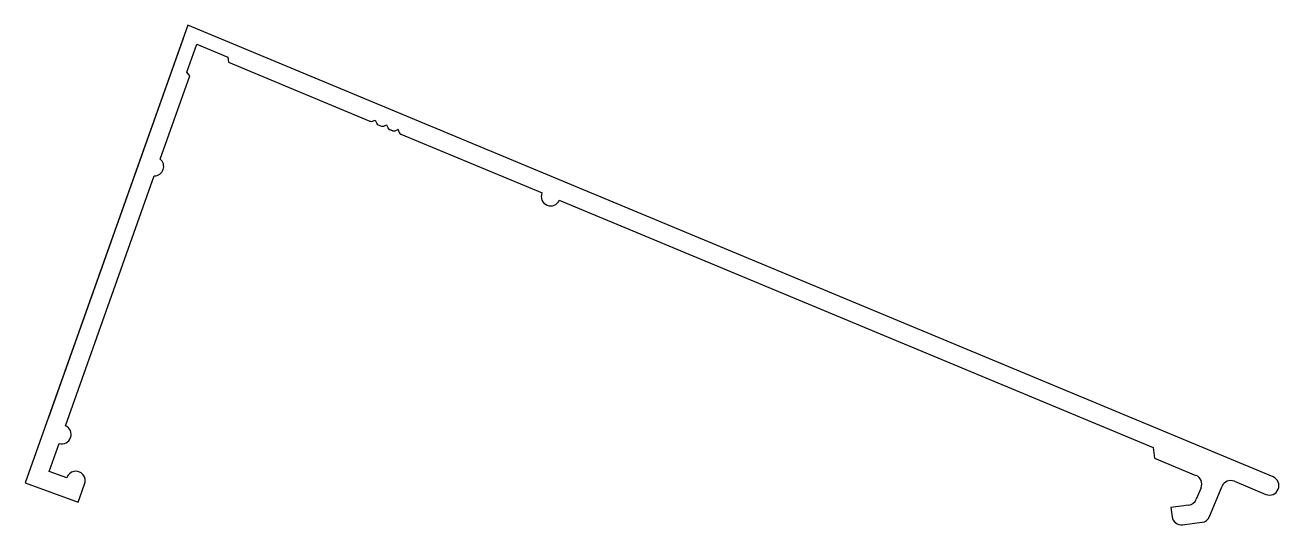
# Model space of a CAD drawing. Header units: inches. Extents: x -37 to 65, y 1 to 41.
import ezdxf

# ---------------------------------------------------------------- set-up
doc = ezdxf.new("R2010")
doc.units = ezdxf.units.IN
doc.header["$MEASUREMENT"] = 0

msp = doc.modelspace()

# ---------------------------------------------------------------- linework, layer by layer
at = {"color": 4}
for p, q in [((-23.68, 41.32), (-36.88, 4.23)), ((64.26, 4.72), (-23.68, 41.32)), ((-24.07, 40.22), (-35.02, 9.45)), ((-23.77, 37.49), (-22.97, 39.76)), ((-22.97, 39.76), (-20.46, 38.71)), ((-20.46, 38.71), (-20.4, 38.3)), ((-20.4, 38.3), (-8.93, 33.53)), ((-25.93, 30.46), (-23.53, 37.2)), ((-23.53, 37.2), (-23.77, 37.49)), ((-8.73, 33.53), (-8.51, 33.62)), ((-8.5, 33.61), (-8.41, 33.39)), ((-8.93, 33.53), (-8.93, 33.53)), ((-8.27, 33.25), (-8, 33.14)), ((-7.81, 33.14), (-7.59, 33.23)), ((-7.58, 33.23), (-7.49, 33.01)), ((-7.35, 32.87), (-7.08, 32.76)), ((-7.08, 32.76), (-7.35, 32.87)), ((-7.35, 32.87), (-7.08, 32.76)), ((-7.08, 32.76), (-7.35, 32.87)), ((-7.35, 32.87), (-7.08, 32.76)), ((-6.89, 32.76), (-6.66, 32.85)), ((-6.65, 32.84), (-6.56, 32.62)), ((-6.43, 32.49), (-6.43, 32.49)), ((-6.43, 32.49), (5.01, 27.73)), ((-33.61, 8.86), (-26.41, 29.11)), ((6.41, 27.14), (54.55, 7.11)), ((-34.93, 5.15), (-34.12, 7.43)), ((54.55, 7.11), (54.66, 6.24)), ((54.66, 6.24), (58.01, 4.84)), ((-33.5, 4.64), (-34.93, 5.15)), ((-36.88, 4.23), (-32.57, 2.69)), ((-32.57, 2.69), (-32.06, 4.13)), ((61.12, 4.38), (63.68, 3.31)), ((58.42, 3.85), (58.03, 2.91)), ((59.1, 1.51), (60.12, 3.97)), ((64.67, 3.72), (64.67, 3.73)), ((57.43, 2.44), (55.97, 2.25)), ((55.97, 2.25), (56.07, 1.5)), ((56.92, 0.84), (58.49, 1.05))]:
    msp.add_line(p, q, dxfattribs=at)
for centre, radius, start, end in [((-8.51, 33.61), 0.008, 22.4058, 112.4058), ((-8.83, 33.76), 0.25, 247.4058, 292.4058), ((-8.18, 33.48), 0.25, 202.4058, 247.4058), ((-7.91, 33.37), 0.25, 247.4058, 292.4058), ((-7.59, 33.23), 0.008, 22.4058, 112.4058), ((-7.25, 33.1), 0.25, 202.4058, 247.4058), ((-6.98, 32.99), 0.25, 247.4058, 292.4058), ((-6.66, 32.84), 0.008, 22.4058, 112.4058), ((-6.33, 32.72), 0.25, 202.4058, 247.4058), ((-26.41, 29.87), 0.762, 269.8493, 50.9624), ((5.71, 27.43), 0.76, 157.4058, 337.4058), ((-33.91, 8.16), 0.762, 253.4058, 67.4058), ((-32.77, 4.42), 0.762, 337.4058, 163.4058), ((57.72, 4.14), 0.762, 337.4058, 67.4058), ((60.83, 3.67), 0.762, 67.4058, 157.4058), ((63.97, 4.02), 0.76, 337.4058, 67.4058), ((63.97, 4.01), 0.76, 247.4058, 337.4058), ((57.33, 3.2), 0.762, 277.4058, 337.4058), ((56.83, 1.6), 0.762, 187.4058, 277.4058), ((58.4, 1.8), 0.762, 277.4058, 337.4058)]:
    msp.add_arc(centre, radius, start, end, dxfattribs=at)

doc.saveas('drawing.dxf')
